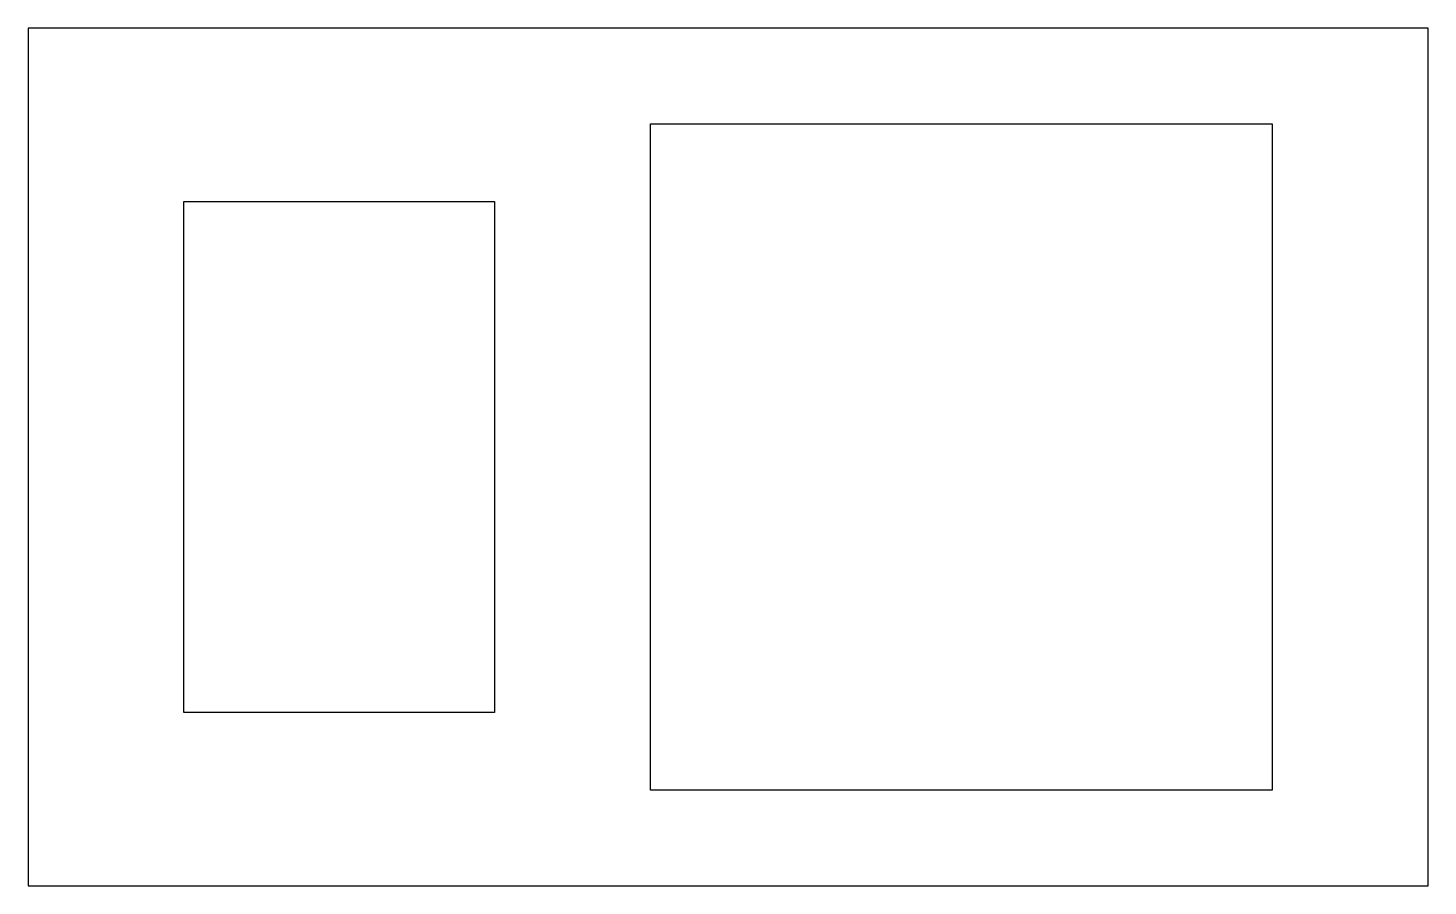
# Model space of a CAD drawing. Header units: metres. Extents: x 0 to 200, y 0 to 123.
import ezdxf

# ---------------------------------------------------------------- set-up
doc = ezdxf.new("R2010")
doc.units = ezdxf.units.M

msp = doc.modelspace()

# ---------------------------------------------------------------- linework, layer by layer
for p, q in [((200.2, 122.65), (0, 122.65)), ((0, 122.65), (0, 0)), ((200.2, 0), (200.2, 122.65)), ((89.0167, 13.7), (89.0167, 108.95)), ((89.0167, 108.95), (177.917, 108.95)), ((177.917, 108.95), (177.917, 13.7)), ((22.2833, 24.8125), (22.2833, 97.8375)), ((22.2833, 97.8375), (66.7333, 97.8375)), ((66.7333, 97.8375), (66.7333, 24.8125)), ((66.7333, 24.8125), (22.2833, 24.8125)), ((177.917, 13.7), (89.0167, 13.7)), ((0, 0), (200.2, 0))]:
    msp.add_line(p, q)

doc.saveas('drawing.dxf')
